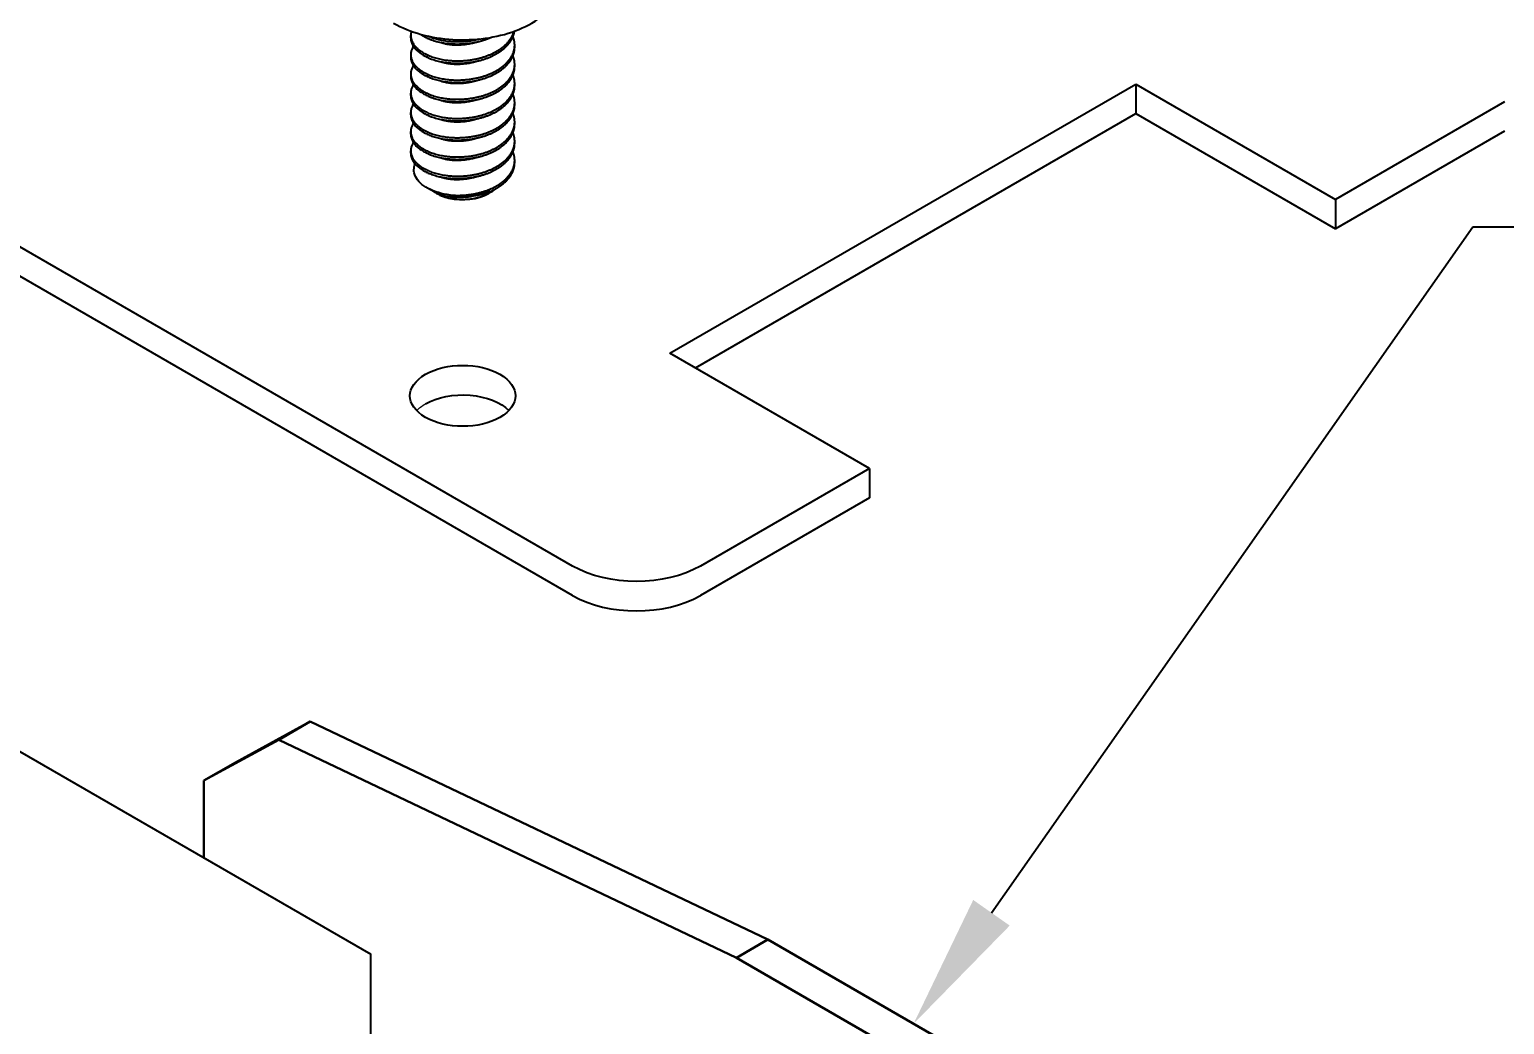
# Model space of a CAD drawing. Extents: x -0.9 to 11.7, y -14.6 to 0.
# Drawn here: x 6.935 to 8.894, y -5.421 to -4.1 of the extents above; entities that cross this region are included whole.
import ezdxf
from ezdxf import colors
from ezdxf.entities.mleader import LeaderData, LeaderLine
from ezdxf.math import Vec2, Vec3

# ---------------------------------------------------------------- set-up
doc = ezdxf.new("R2010")
doc.units = 0
doc.header["$LTSCALE"] = 0.5
doc.header["$MEASUREMENT"] = 0
for name, color, linetype in [('Brackets', 181, 'CONTINUOUS'), ('FAB DWG', 221, 'CONTINUOUS'), ('Hardware', 242, 'CONTINUOUS'), ('Mounting', 4, 'CONTINUOUS')]:
    doc.layers.add(name, color=color, linetype=linetype)
doc.styles.get("Standard").update_dxf_attribs({"font": 'arial.ttf'})

msp = doc.modelspace()

# ---------------------------------------------------------------- linework, layer by layer
at = {"layer": 'Brackets', "lineweight": 30, "transparency": 16777216, "extrusion": (1.72083e-15, 0.816497, 0.57735)}
for p, q in [((7.2083, -5.0727), (7.3078, -5.0184)), ((7.3078, -5.0184), (7.2661, -5.0425)), ((7.3078, -5.0184), (7.9154, -5.3078)), ((7.1666, -5.0968), (7.2661, -5.0425)), ((7.2661, -5.0425), (7.8737, -5.3319)), ((7.2083, -5.0727), (7.1666, -5.0968)), ((7.1666, -5.1995), (7.1666, -5.0968)), ((7.9154, -5.3078), (7.8737, -5.3319)), ((7.9154, -5.3078), (8.4016, -5.5885)), ((7.8737, -5.3319), (8.3599, -5.6126))]:
    msp.add_line(p, q, dxfattribs=at)
at = {"layer": 'Hardware', "linetype": 'Continuous', "lineweight": 25, "transparency": 16777216, "extrusion": (1.5543e-15, 0.816497, 0.57735)}
for p, q in [((7.4412, -4.1109), (7.4412, -4.1077)), ((7.5792, -4.1236), (7.5792, -4.1204)), ((7.4633, -4.1364), (7.4633, -4.1332)), ((7.5792, -4.1491), (7.5792, -4.146)), ((7.4633, -4.1619), (7.4633, -4.1587)), ((7.5792, -4.1747), (7.5792, -4.1715)), ((7.4412, -4.1874), (7.4412, -4.1842)), ((7.4412, -4.2129), (7.4412, -4.2097)), ((7.5792, -4.2002), (7.5792, -4.197)), ((7.5792, -4.2257), (7.5792, -4.2225)), ((7.4412, -4.2385), (7.4412, -4.2353)), ((7.5792, -4.2512), (7.5792, -4.248)), ((7.4412, -4.264), (7.4412, -4.2608)), ((7.5792, -4.2767), (7.5792, -4.2735)), ((7.4725, -4.3154), (7.4627, -4.3097)), ((7.5447, -4.3173), (7.5473, -4.3158))]:
    msp.add_line(p, q, dxfattribs=at)
at = {"layer": 'Hardware', "linetype": 'Continuous', "lineweight": 25, "transparency": 16777216}
for start_param, end_param in [(-2.407864, -1.957924), (-1.957924, -0.785398)]:
    msp.add_ellipse((7.5102, -4.2974), major_axis=(0.0487, 0), ratio=0.57735, start_param=start_param, end_param=end_param, dxfattribs=at)
at = {"layer": 'Hardware', "linetype": 'Continuous', "lineweight": 25, "transparency": 16777216, "extrusion": (-7.32336e-17, 5.55112e-17, -1)}
msp.add_ellipse((7.5102, -4.2808), major_axis=(-0.069, 0), ratio=0.57735, start_param=-2.126289, end_param=-1.331113, dxfattribs=at)
at = {"layer": 'Hardware', "linetype": 'Continuous', "lineweight": 25, "transparency": 16777216}
for points, knots in [([(7.4184, -4.0911), (7.4293, -4.0974), (7.4418, -4.1025), (7.4684, -4.1098), (7.4826, -4.1121), (7.5113, -4.1138), (7.5259, -4.1132), (7.554, -4.1094), (7.5675, -4.1061), (7.5926, -4.0967), (7.6041, -4.0907), (7.6234, -4.0762), (7.6314, -4.0677), (7.6418, -4.0496), (7.6447, -4.0402), (7.6452, -4.0297), (7.6452, -4.0289), (7.6452, -4.028)], [4.712389, 4.712389, 4.712389, 4.712389, 5.053801, 5.053801, 5.394191, 5.394191, 5.731891, 5.731891, 6.070286, 6.070286, 6.411985, 6.411985, 6.748759, 6.748759, 7.042339, 7.042339, 7.068583, 7.068583, 7.068583, 7.068583]), ([(7.4939, -4.3195), (7.4883, -4.3188), (7.483, -4.3177), (7.473, -4.3147), (7.4684, -4.3128), (7.4603, -4.3085), (7.4567, -4.306), (7.451, -4.3006), (7.4489, -4.2978), (7.446, -4.2917), (7.4453, -4.2886), (7.4455, -4.2831), (7.446, -4.2806), (7.447, -4.2782)], [0, 0, 0, 0, 0.000439934, 0.000439934, 0.000879869, 0.000879869, 0.001319803, 0.001319803, 0.001759737, 0.001759737, 0.002199672, 0.002199672, 0.002545611, 0.002545611, 0.002545611, 0.002545611]), ([(7.4725, -4.3154), (7.4735, -4.316), (7.4745, -4.3165), (7.481, -4.3195), (7.488, -4.3211), (7.4998, -4.3223), (7.5038, -4.3224), (7.5123, -4.3222), (7.5167, -4.3218), (7.5254, -4.3206), (7.5297, -4.3198), (7.5384, -4.3176), (7.5426, -4.3163), (7.5466, -4.3147)], [0.000540061, 0.000540061, 0.000540061, 0.000540061, 0.000672544, 0.000672544, 0.001345089, 0.001345089, 0.001681361, 0.001681361, 0.002017633, 0.002017633, 0.002353905, 0.002353905, 0.002690178, 0.002690178, 0.002690178, 0.002690178]), ([(7.4919, -4.3235), (7.4963, -4.3244), (7.501, -4.325), (7.5109, -4.3254), (7.5159, -4.3251), (7.5305, -4.3231), (7.5399, -4.3201), (7.5473, -4.3158)], [0, 0, 0, 0, 0.000376124, 0.000376124, 0.000752247, 0.000752247, 0.001504495, 0.001504495, 0.001504495, 0.001504495])]:
    msp.add_open_spline(points, degree=3, knots=knots, dxfattribs=at)
for points, weights in [([(7.4421, -4.102), (7.4365, -4.1201), (7.4615, -4.1326)], [0.975578927874, 0.879614233102, 1]), ([(7.4412, -4.1109), (7.4412, -4.1257), (7.4615, -4.1358)], [0.949184032699, 0.900099577495, 1]), ([(7.4539, -4.1058), (7.4573, -4.1082), (7.4615, -4.1103)], [0.962812241747, 0.977691451424, 1]), ([(7.4412, -4.1364), (7.4412, -4.1512), (7.4615, -4.1613)], [0.949184032699, 0.900099577495, 1]), ([(7.4412, -4.1619), (7.4412, -4.1767), (7.4615, -4.1868)], [0.949184032699, 0.900099577495, 1]), ([(7.4412, -4.1874), (7.4412, -4.2022), (7.4615, -4.2124)], [0.949184032699, 0.900099577495, 1]), ([(7.4412, -4.2129), (7.4412, -4.2277), (7.4615, -4.2379)], [0.949184032699, 0.900099577495, 1]), ([(7.4412, -4.2385), (7.4412, -4.2533), (7.4615, -4.2634)], [0.949184032699, 0.900099577495, 1]), ([(7.4412, -4.264), (7.4412, -4.2788), (7.4615, -4.2889)], [0.949184032699, 0.900099577495, 1]), ([(7.5466, -4.3147), (7.5534, -4.3118), (7.559, -4.308)], [0.94545110662, 0.933012701892, 0.933012701892]), ([(7.4745, -4.3151), (7.4745, -4.3151), (7.4745, -4.3151)], [0.989886497847, 0.989918345882, 0.989950211752])]:
    msp.add_rational_spline(points, weights, degree=2, dxfattribs=at)
for points, weights, knots in [([(7.4615, -4.1103), (7.4896, -4.1244), (7.5281, -4.1164), (7.5386, -4.1142), (7.5478, -4.1101)], [1, 0.866025403784, 1, 0.959445658921, 0.943443055661], [0.70833333, 0.70833333, 0.70833333, 0.72222222, 0.72222222, 0.72642641, 0.72642641, 0.72642641]), ([(7.4641, -4.1083), (7.4919, -4.1208), (7.5281, -4.1132), (7.5301, -4.1127), (7.5321, -4.1122)], [0.986848991668, 0.872959828587, 1, 0.991854254441, 0.984699042499], [0.70905221, 0.70905221, 0.70905221, 0.72222222, 0.72222222, 0.72306668, 0.72306668, 0.72306668]), ([(7.559, -4.1294), (7.5721, -4.1208), (7.5769, -4.1095), (7.5785, -4.1057), (7.579, -4.1018)], [0.933012701892, 0.933012701892, 1, 0.976625265815, 0.961406976413], [0.645833333, 0.645833333, 0.645833333, 0.652777778, 0.652777778, 0.655200992, 0.655200992, 0.655200992]), ([(7.559, -4.1262), (7.5721, -4.1176), (7.5769, -4.1063), (7.5778, -4.1042), (7.5783, -4.102)], [0.933012701892, 0.933012701892, 1, 0.986870534718, 0.976314435783], [0.645833333, 0.645833333, 0.645833333, 0.652777778, 0.652777778, 0.654138884, 0.654138884, 0.654138884]), ([(7.559, -4.1518), (7.5721, -4.1431), (7.5769, -4.1318), (7.5816, -4.1206), (7.577, -4.1092)], [0.933012701892, 0.933012701892, 1, 0.933632840941, 0.933018442868], [0.5625, 0.5625, 0.5625, 0.56944444, 0.56944444, 0.5763246, 0.5763246, 0.5763246]), ([(7.4447, -4.122), (7.4441, -4.1229), (7.4436, -4.1239), (7.4333, -4.144), (7.4615, -4.1581)], [0.985918936542, 0.992544590089, 1, 0.866025403784, 1], [0.52700489, 0.52700489, 0.52700489, 0.52777778, 0.52777778, 0.54166667, 0.54166667, 0.54166667]), ([(7.4615, -4.1326), (7.4896, -4.1468), (7.5281, -4.1387), (7.546, -4.1349), (7.559, -4.1262)], [1, 0.866025403784, 1, 0.933012701892, 0.933012701892], [0.625, 0.625, 0.625, 0.63888889, 0.63888889, 0.64583333, 0.64583333, 0.64583333]), ([(7.4615, -4.1358), (7.4896, -4.15), (7.5281, -4.1419), (7.546, -4.1381), (7.559, -4.1294)], [1, 0.866025403784, 1, 0.933012701892, 0.933012701892], [0.625, 0.625, 0.625, 0.63888889, 0.63888889, 0.64583333, 0.64583333, 0.64583333]), ([(7.481, -4.1168), (7.4999, -4.1231), (7.5228, -4.1178), (7.5256, -4.1172), (7.5282, -4.1163)], [0.968052637238, 0.884564475973, 1, 0.984807198575, 0.97306014316], [0.62692191, 0.62692191, 0.62692191, 0.63888889, 0.63888889, 0.6404639, 0.6404639, 0.6404639]), ([(7.559, -4.155), (7.5721, -4.1463), (7.5769, -4.135), (7.5792, -4.1294), (7.5792, -4.1236)], [0.933012701892, 0.933012701892, 1, 0.965925826289, 0.949184032699], [0.5625, 0.5625, 0.5625, 0.56944444, 0.56944444, 0.57297685, 0.57297685, 0.57297685]), ([(7.4447, -4.1475), (7.4441, -4.1485), (7.4436, -4.1494), (7.4333, -4.1695), (7.4615, -4.1837)], [0.985918936542, 0.992544590089, 1, 0.866025403784, 1], [0.44367156, 0.44367156, 0.44367156, 0.44444444, 0.44444444, 0.45833333, 0.45833333, 0.45833333]), ([(7.4615, -4.1581), (7.4896, -4.1723), (7.5281, -4.1642), (7.546, -4.1605), (7.559, -4.1518)], [1, 0.866025403784, 1, 0.933012701892, 0.933012701892], [0.54166667, 0.54166667, 0.54166667, 0.55555556, 0.55555556, 0.5625, 0.5625, 0.5625]), ([(7.481, -4.1423), (7.4999, -4.1487), (7.5228, -4.1433), (7.5256, -4.1427), (7.5282, -4.1419)], [0.968052637238, 0.884564475973, 1, 0.984807198575, 0.97306014316], [0.54358858, 0.54358858, 0.54358858, 0.55555556, 0.55555556, 0.55713056, 0.55713056, 0.55713056]), ([(7.559, -4.1773), (7.5721, -4.1686), (7.5769, -4.1573), (7.5816, -4.1461), (7.577, -4.1348)], [0.933012701892, 0.933012701892, 1, 0.933632840941, 0.933018442868], [0.47916667, 0.47916667, 0.47916667, 0.48611111, 0.48611111, 0.49299127, 0.49299127, 0.49299127]), ([(7.559, -4.1805), (7.5721, -4.1718), (7.5769, -4.1605), (7.5792, -4.1549), (7.5792, -4.1491)], [0.933012701892, 0.933012701892, 1, 0.965925826289, 0.949184032699], [0.47916667, 0.47916667, 0.47916667, 0.48611111, 0.48611111, 0.48964352, 0.48964352, 0.48964352]), ([(7.4615, -4.1613), (7.4896, -4.1755), (7.5281, -4.1674), (7.546, -4.1636), (7.559, -4.155)], [1, 0.866025403784, 1, 0.933012701892, 0.933012701892], [0.54166667, 0.54166667, 0.54166667, 0.55555556, 0.55555556, 0.5625, 0.5625, 0.5625]), ([(7.481, -4.1679), (7.4999, -4.1742), (7.5228, -4.1688), (7.5256, -4.1682), (7.5282, -4.1674)], [0.968052637238, 0.884564475973, 1, 0.984807198575, 0.97306014316], [0.46025524, 0.46025524, 0.46025524, 0.47222222, 0.47222222, 0.47379723, 0.47379723, 0.47379723]), ([(7.559, -4.2028), (7.5721, -4.1941), (7.5769, -4.1828), (7.5816, -4.1716), (7.577, -4.1603)], [0.933012701892, 0.933012701892, 1, 0.933632840941, 0.933018442868], [0.39583333, 0.39583333, 0.39583333, 0.40277778, 0.40277778, 0.40965793, 0.40965793, 0.40965793]), ([(7.4447, -4.173), (7.4441, -4.174), (7.4436, -4.1749), (7.4333, -4.195), (7.4615, -4.2092)], [0.985918936542, 0.992544590089, 1, 0.866025403784, 1], [0.36033822, 0.36033822, 0.36033822, 0.36111111, 0.36111111, 0.375, 0.375, 0.375]), ([(7.4615, -4.1837), (7.4896, -4.1978), (7.5281, -4.1897), (7.546, -4.186), (7.559, -4.1773)], [1, 0.866025403784, 1, 0.933012701892, 0.933012701892], [0.45833333, 0.45833333, 0.45833333, 0.47222222, 0.47222222, 0.47916667, 0.47916667, 0.47916667]), ([(7.4615, -4.1868), (7.4896, -4.201), (7.5281, -4.1929), (7.546, -4.1892), (7.559, -4.1805)], [1, 0.866025403784, 1, 0.933012701892, 0.933012701892], [0.45833333, 0.45833333, 0.45833333, 0.47222222, 0.47222222, 0.47916667, 0.47916667, 0.47916667]), ([(7.559, -4.206), (7.5721, -4.1973), (7.5769, -4.186), (7.5792, -4.1804), (7.5792, -4.1747)], [0.933012701892, 0.933012701892, 1, 0.965925826289, 0.949184032699], [0.39583333, 0.39583333, 0.39583333, 0.40277778, 0.40277778, 0.40631018, 0.40631018, 0.40631018]), ([(7.559, -4.2283), (7.5721, -4.2196), (7.5769, -4.2083), (7.5816, -4.1971), (7.577, -4.1858)], [0.933012701892, 0.933012701892, 1, 0.933632840941, 0.933018442868], [0.3125, 0.3125, 0.3125, 0.31944444, 0.31944444, 0.3263246, 0.3263246, 0.3263246]), ([(7.4447, -4.1985), (7.4441, -4.1995), (7.4436, -4.2005), (7.4333, -4.2206), (7.4615, -4.2347)], [0.985918936542, 0.992544590089, 1, 0.866025403784, 1], [0.27700489, 0.27700489, 0.27700489, 0.27777778, 0.27777778, 0.29166667, 0.29166667, 0.29166667]), ([(7.4615, -4.2092), (7.4896, -4.2233), (7.5281, -4.2152), (7.546, -4.2115), (7.559, -4.2028)], [1, 0.866025403784, 1, 0.933012701892, 0.933012701892], [0.375, 0.375, 0.375, 0.38888889, 0.38888889, 0.39583333, 0.39583333, 0.39583333]), ([(7.4615, -4.2124), (7.4896, -4.2265), (7.5281, -4.2184), (7.546, -4.2147), (7.559, -4.206)], [1, 0.866025403784, 1, 0.933012701892, 0.933012701892], [0.375, 0.375, 0.375, 0.38888889, 0.38888889, 0.39583333, 0.39583333, 0.39583333]), ([(7.481, -4.1934), (7.4999, -4.1997), (7.5228, -4.1943), (7.5256, -4.1937), (7.5282, -4.1929)], [0.968052637238, 0.884564475973, 1, 0.984807198575, 0.97306014316], [0.37692191, 0.37692191, 0.37692191, 0.38888889, 0.38888889, 0.3904639, 0.3904639, 0.3904639]), ([(7.559, -4.2315), (7.5721, -4.2228), (7.5769, -4.2115), (7.5792, -4.206), (7.5792, -4.2002)], [0.933012701892, 0.933012701892, 1, 0.965925826289, 0.949184032699], [0.3125, 0.3125, 0.3125, 0.31944444, 0.31944444, 0.32297685, 0.32297685, 0.32297685]), ([(7.4447, -4.224), (7.4441, -4.225), (7.4436, -4.226), (7.4333, -4.2461), (7.4615, -4.2602)], [0.985918936542, 0.992544590089, 1, 0.866025403784, 1], [0.19367156, 0.19367156, 0.19367156, 0.19444444, 0.19444444, 0.20833333, 0.20833333, 0.20833333]), ([(7.4615, -4.2347), (7.4896, -4.2488), (7.5281, -4.2407), (7.546, -4.237), (7.559, -4.2283)], [1, 0.866025403784, 1, 0.933012701892, 0.933012701892], [0.29166667, 0.29166667, 0.29166667, 0.30555556, 0.30555556, 0.3125, 0.3125, 0.3125]), ([(7.481, -4.2189), (7.4999, -4.2252), (7.5228, -4.2199), (7.5256, -4.2192), (7.5282, -4.2184)], [0.968052637238, 0.884564475973, 1, 0.984807198575, 0.97306014316], [0.29358858, 0.29358858, 0.29358858, 0.30555556, 0.30555556, 0.30713056, 0.30713056, 0.30713056]), ([(7.559, -4.2538), (7.5721, -4.2451), (7.5769, -4.2338), (7.5816, -4.2227), (7.577, -4.2113)], [0.933012701892, 0.933012701892, 1, 0.933632840941, 0.933018442868], [0.22916667, 0.22916667, 0.22916667, 0.23611111, 0.23611111, 0.24299127, 0.24299127, 0.24299127]), ([(7.559, -4.257), (7.5721, -4.2483), (7.5769, -4.237), (7.5792, -4.2315), (7.5792, -4.2257)], [0.933012701892, 0.933012701892, 1, 0.965925826289, 0.949184032699], [0.22916667, 0.22916667, 0.22916667, 0.23611111, 0.23611111, 0.23964352, 0.23964352, 0.23964352]), ([(7.4447, -4.2496), (7.4441, -4.2505), (7.4436, -4.2515), (7.4333, -4.2716), (7.4615, -4.2857)], [0.985918936542, 0.992544590089, 1, 0.866025403784, 1], [0.11033822, 0.11033822, 0.11033822, 0.11111111, 0.11111111, 0.125, 0.125, 0.125]), ([(7.4615, -4.2379), (7.4896, -4.252), (7.5281, -4.2439), (7.546, -4.2402), (7.559, -4.2315)], [1, 0.866025403784, 1, 0.933012701892, 0.933012701892], [0.29166667, 0.29166667, 0.29166667, 0.30555556, 0.30555556, 0.3125, 0.3125, 0.3125]), ([(7.481, -4.2444), (7.4999, -4.2507), (7.5228, -4.2454), (7.5256, -4.2447), (7.5282, -4.2439)], [0.968052637238, 0.884564475973, 1, 0.984807198575, 0.97306014316], [0.21025524, 0.21025524, 0.21025524, 0.22222222, 0.22222222, 0.22379723, 0.22379723, 0.22379723]), ([(7.559, -4.2793), (7.5721, -4.2707), (7.5769, -4.2594), (7.5816, -4.2482), (7.577, -4.2368)], [0.933012701892, 0.933012701892, 1, 0.933632840941, 0.933018442868], [0.14583333, 0.14583333, 0.14583333, 0.15277778, 0.15277778, 0.15965793, 0.15965793, 0.15965793]), ([(7.4615, -4.2602), (7.4896, -4.2743), (7.5281, -4.2663), (7.546, -4.2625), (7.559, -4.2538)], [1, 0.866025403784, 1, 0.933012701892, 0.933012701892], [0.20833333, 0.20833333, 0.20833333, 0.22222222, 0.22222222, 0.22916667, 0.22916667, 0.22916667]), ([(7.4615, -4.2634), (7.4896, -4.2775), (7.5281, -4.2695), (7.546, -4.2657), (7.559, -4.257)], [1, 0.866025403784, 1, 0.933012701892, 0.933012701892], [0.20833333, 0.20833333, 0.20833333, 0.22222222, 0.22222222, 0.22916667, 0.22916667, 0.22916667]), ([(7.481, -4.2699), (7.4999, -4.2762), (7.5228, -4.2709), (7.5256, -4.2703), (7.5282, -4.2694)], [0.968052637238, 0.884564475973, 1, 0.984807198575, 0.97306014316], [0.12692191, 0.12692191, 0.12692191, 0.13888889, 0.13888889, 0.1404639, 0.1404639, 0.1404639]), ([(7.559, -4.2825), (7.5721, -4.2738), (7.5769, -4.2625), (7.5792, -4.257), (7.5792, -4.2512)], [0.933012701892, 0.933012701892, 1, 0.965925826289, 0.949184032699], [0.14583333, 0.14583333, 0.14583333, 0.15277778, 0.15277778, 0.15631018, 0.15631018, 0.15631018]), ([(7.559, -4.3049), (7.5721, -4.2962), (7.5769, -4.2849), (7.5816, -4.2737), (7.577, -4.2623)], [0.933012701892, 0.933012701892, 1, 0.933632840941, 0.933018442868], [0.0625, 0.0625, 0.0625, 0.06944444, 0.06944444, 0.0763246, 0.0763246, 0.0763246]), ([(7.4615, -4.2857), (7.4896, -4.2999), (7.5281, -4.2918), (7.546, -4.288), (7.559, -4.2793)], [1, 0.866025403784, 1, 0.933012701892, 0.933012701892], [0.125, 0.125, 0.125, 0.13888889, 0.13888889, 0.14583333, 0.14583333, 0.14583333]), ([(7.4615, -4.2889), (7.4896, -4.303), (7.5281, -4.295), (7.546, -4.2912), (7.559, -4.2825)], [1, 0.866025403784, 1, 0.933012701892, 0.933012701892], [0.125, 0.125, 0.125, 0.13888889, 0.13888889, 0.14583333, 0.14583333, 0.14583333]), ([(7.559, -4.308), (7.5721, -4.2994), (7.5769, -4.2881), (7.5792, -4.2825), (7.5792, -4.2767)], [0.933012701892, 0.933012701892, 1, 0.965925826289, 0.949184032699], [0.0625, 0.0625, 0.0625, 0.06944444, 0.06944444, 0.07297685, 0.07297685, 0.07297685]), ([(7.481, -4.2954), (7.4999, -4.3017), (7.5228, -4.2964), (7.5256, -4.2958), (7.5282, -4.295)], [0.968052637238, 0.884564475973, 1, 0.984807198575, 0.97306014316], [0.04358858, 0.04358858, 0.04358858, 0.05555556, 0.05555556, 0.05713056, 0.05713056, 0.05713056]), ([(7.4939, -4.3195), (7.511, -4.3209), (7.5281, -4.3173), (7.546, -4.3135), (7.559, -4.3049)], [0.93312680063, 0.935777329568, 1, 0.933012701892, 0.933012701892], [0.04889771, 0.04889771, 0.04889771, 0.05555556, 0.05555556, 0.0625, 0.0625, 0.0625])]:
    msp.add_rational_spline(points, weights, degree=2, knots=knots, dxfattribs=at)
msp.add_open_spline([(7.5473, -4.3158), (7.5499, -4.3143), (7.5522, -4.3127), (7.5543, -4.3109)], degree=3, dxfattribs=at)
at = {"layer": 'Mounting', "linetype": 'Continuous', "transparency": 16777216, "extrusion": (1.5543e-15, 0.816497, 0.57735)}
for p, q in [((7.6561, -4.812), (5.7045, -3.6853)), ((7.6561, -4.8512), (5.7045, -3.7245)), ((7.7851, -4.5293), (8.4038, -4.1721)), ((8.4038, -4.1721), (8.669, -4.3252)), ((8.4038, -4.1721), (8.4038, -4.2113)), ((8.8935, -4.1956), (8.669, -4.3252)), ((7.8191, -4.5489), (8.4038, -4.2113)), ((8.4038, -4.2113), (8.669, -4.3644)), ((8.8935, -4.2348), (8.669, -4.3644)), ((8.669, -4.3252), (8.669, -4.3644)), ((8.0503, -4.6824), (7.7851, -4.5293)), ((8.0503, -4.6824), (7.8258, -4.812)), ((8.0503, -4.6824), (8.0503, -4.7216)), ((8.0503, -4.7216), (7.8258, -4.8512))]:
    msp.add_line(p, q, dxfattribs=at)
at = {"layer": 'Mounting', "linetype": 'Continuous', "transparency": 16777216}
for p in [(6.62, -4.884), (7.388, -5.5313)]:
    msp.add_line(p, (7.388, -5.3273), dxfattribs=at)
at = {"layer": 'Mounting', "linetype": 'Continuous', "transparency": 16777216, "extrusion": (1.00948e-16, -1.11022e-16, -1)}
msp.add_ellipse((7.5102, -4.586), major_axis=(0.07, 0), ratio=0.57735, start_param=-2.356194, end_param=0.785398, dxfattribs=at)
at = {"layer": 'Mounting', "linetype": 'Continuous', "transparency": 16777216, "extrusion": (-1.00745e-17, 1.8187e-30, -1)}
msp.add_ellipse((7.5102, -4.586), major_axis=(-0.07, 0), ratio=0.57735, start_param=-2.356194, end_param=0.785398, dxfattribs=at)
at = {"layer": 'Mounting', "lineweight": 20, "transparency": 33554687, "extrusion": (-1.10229e-16, -1.66533e-16, -1)}
msp.add_ellipse((7.5102, -4.6252), major_axis=(0.07, 0), ratio=0.57735, start_param=-2.635374, end_param=-2.356194, dxfattribs=at)
at = {"layer": 'Mounting', "linetype": 'Continuous', "transparency": 16777216, "extrusion": (1.68212e-17, -3.03479e-30, -1)}
msp.add_ellipse((7.5102, -4.6252), major_axis=(0.07, 0), ratio=0.57735, start_param=-2.356194, end_param=-0.506218, dxfattribs=at)
at = {"layer": 'Mounting', "linetype": 'Continuous', "transparency": 16777216, "extrusion": (-6.55856e-17, -5.55112e-17, -1)}
msp.add_ellipse((7.7409, -4.763), major_axis=(-0.12, 0), ratio=0.57735, start_param=-2.356194, end_param=-0.785398, dxfattribs=at)
at = {"layer": 'Mounting', "linetype": 'Continuous', "transparency": 16777216}
msp.add_ellipse((7.7409, -4.8022), major_axis=(0.12, 0), ratio=0.57735, start_param=-2.356194, end_param=-0.785398, dxfattribs=at)

# ---------------------------------------------------------------- leaders
at = {"layer": 'FAB DWG', "ltscale": 0.5, "transparency": 16777216}
ml = msp.add_multileader_mtext('Standard', dxfattribs=at)
ml.set_content('BK01517\\P{\\A1;LS1-MALE\\PCONNECTING BRACKET}', color=256)
ml.set_leader_properties()
ml.build(insert=Vec2(0, 0))
ml.multileader.update_dxf_attribs({"dogleg_length": 0.234, "arrow_head_size": 0.18})
ctx = ml.context
ctx.base_point, ctx.char_height, ctx.arrow_head_size, ctx.landing_gap_size, ctx.plane_origin = Vec3(6.528, -0.4023), 0.188, 0.18, 0.09, Vec3(-3.154, 2.5952)
notes = []
notes.append((ctx, [(0, (1, 1, 0), (6.168, -0.4023), (1, 0), 0.36, [(0, [(5.3127, -4.6409)], 0, [])])]))
ctx.mtext.insert, ctx.mtext.rotation, ctx.mtext.width, ctx.mtext.flow_direction = Vec3(6.618, -0.3067), 6.283185, 5.009196, 5
ml = msp.add_multileader_mtext('Standard', dxfattribs=at)
ml.set_content('BK00600-06\\PLS1 UP/DN ALIGNER BRACKET', color=256)
ml.set_leader_properties()
ml.build(insert=Vec2(0, 0))
ml.multileader.update_dxf_attribs({"dogleg_length": 0.234, "arrow_head_size": 0.18})
ctx = ml.context
ctx.base_point, ctx.char_height, ctx.arrow_head_size, ctx.landing_gap_size, ctx.plane_origin = Vec3(9.0073, -4.3615), 0.188, 0.18, 0.09, Vec3(10.0646, -3.0647)
notes.append((ctx, [(0, (1, 1, 0), (8.8515, -4.3615), (1, 0), 0.1558, [(0, [(8.1089, -5.4196)], 0, [])])]))
ctx.mtext.insert, ctx.mtext.rotation, ctx.mtext.width, ctx.mtext.flow_direction = Vec3(9.0973, -4.2659), 6.283185, 2.495453, 5
for ctx, leaders in notes:
    for number, flags, end, landing, length, lines in leaders:
        leader = LeaderData()
        leader.index, (leader.has_last_leader_line, leader.has_dogleg_vector, leader.attachment_direction) = number, flags
        leader.last_leader_point, leader.dogleg_vector, leader.dogleg_length = Vec3(end), Vec3(landing), length
        for number, points, colour, breaks in lines:
            line = LeaderLine()
            line.index, line.vertices, line.color, line.breaks = number, Vec3.list(points), colors.encode_raw_color(colour), breaks
            leader.lines.append(line)
        ctx.leaders.append(leader)

doc.saveas('drawing.dxf')
